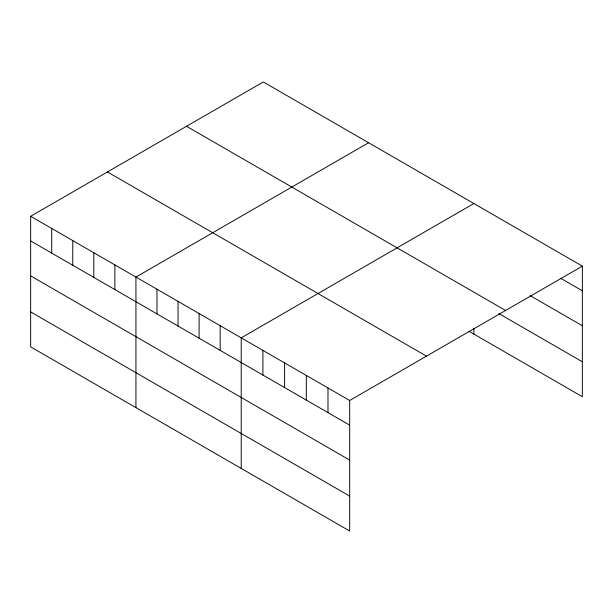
<?xml version="1.0" encoding="UTF-8"?>
<svg xmlns="http://www.w3.org/2000/svg" width="613" height="613" viewBox="0 0 613 613"><rect width="100%" height="100%" fill="white"/><g stroke="black" fill="none" stroke-linecap="round" stroke-linejoin="round"><path stroke-width="0.92" d="M30.65 216.282L349.686 400.481L349.686 531.042L30.65 346.851L30.65 216.282L263.314 81.958L582.35 266.149L582.35 396.718L469.022 331.281M368.597 142.737L135.933 277.068L135.933 407.637M473.88 203.524L241.215 337.855L241.215 468.416M349.686 400.481L582.35 266.149M560.657 278.287L582.35 290.815M530.122 295.612L582.35 325.764M186.536 126.286L505.572 310.477M498.79 313.527L582.35 361.77M107.428 171.954L426.464 356.145M30.65 240.947L349.686 425.146M30.65 275.896L349.686 460.087M30.65 311.902L349.686 496.093M473.88 328.568L473.88 334.093M327.986 387.952L327.986 412.618M306.293 375.424L306.293 400.09M284.601 362.904L284.601 387.569M262.908 350.375L262.908 375.041M220.159 325.695L220.159 350.36M199.102 313.542L199.102 338.207M178.046 301.381L178.046 326.047M156.989 289.229L156.989 313.894M114.876 264.916L114.876 289.581M93.82 252.755L93.82 277.421M72.763 240.602L72.763 265.268M51.707 228.442L51.707 253.108"/></g></svg>
